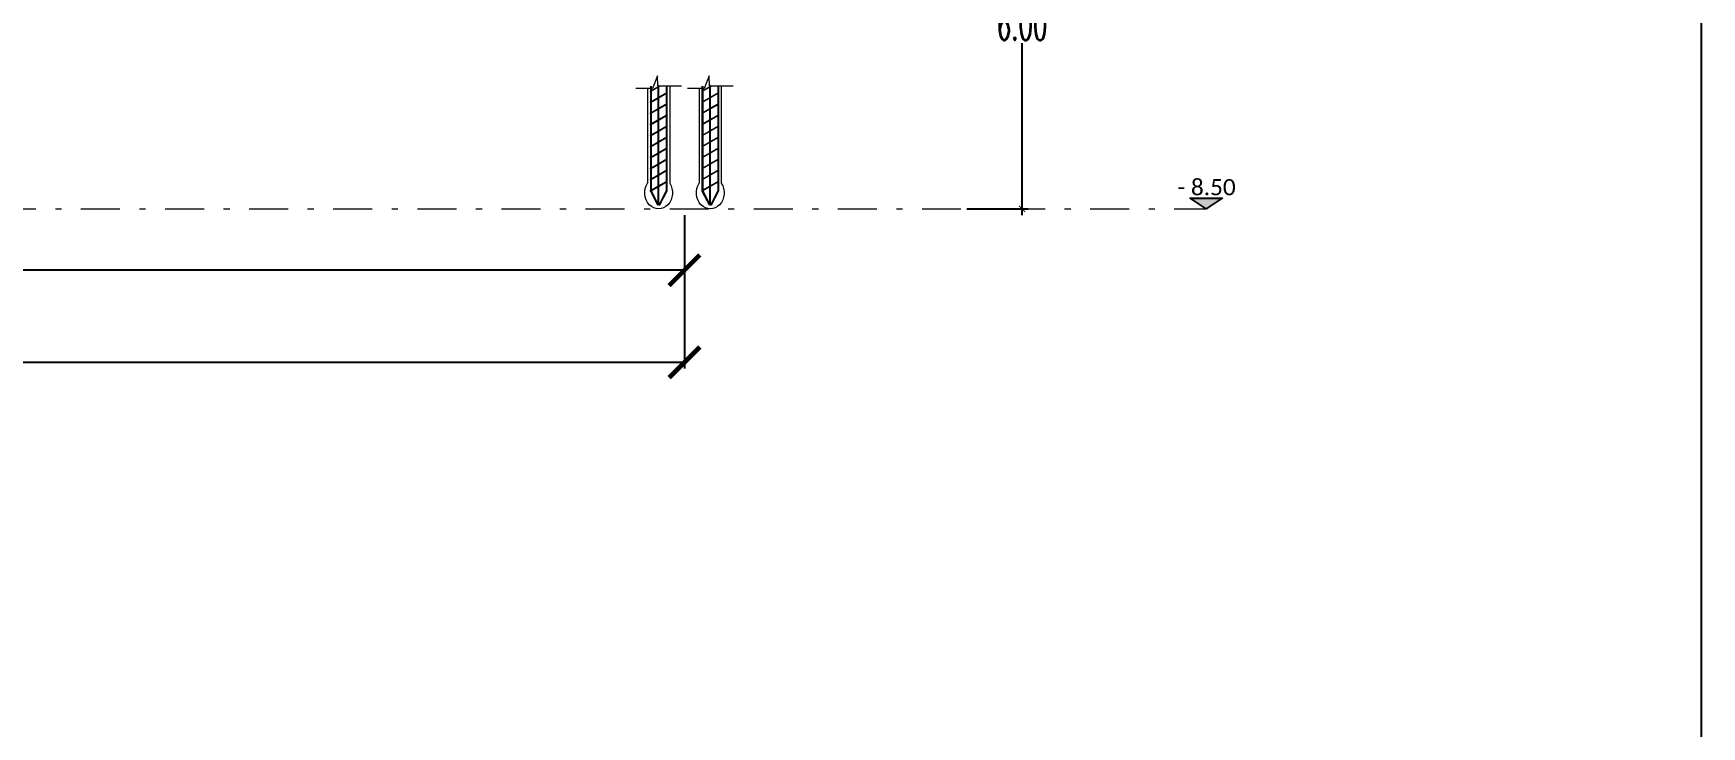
# Model space of a CAD drawing. Header units: millimetres. Extents: x 2175 to 3376, y 1504 to 1740.
# Drawn here: x 3051.65 to 3078.82, y 1648.24 to 1659.53 of the extents above; entities that cross this region are included whole.
import ezdxf

# ---------------------------------------------------------------- set-up
doc = ezdxf.new("R2010")
doc.units = ezdxf.units.MM
for name, pattern in [('DASHDOT2', [12.7, 6.35, -3.175, 0, -3.175]), ('DASHDOTX2', [50.8, 25.4, -12.7, 0, -12.7]), ('DASHED', [19.05, 12.7, -6.35])]:
    doc.linetypes.add(name, pattern=pattern)
doc.layers.add('As Atap', color=3, linetype='DASHDOTX2', lineweight=40)
doc.layers.add('Garis Dim', color=131, linetype='DASHED', lineweight=9)
for name, color, linetype in [('dinding baru', 142, 'Continuous'), ('GR', 7, 'Continuous'), ('KOP TEKS', 1, 'Continuous'), ('TEXT', 7, 'Continuous')]:
    doc.layers.add(name, color=color, linetype=linetype)
doc.layers.add('Layer2', color=7, linetype='DASHED', lineweight=40, true_color=0x238759)
doc.styles.add('-DIM2', font='simplex.shx', dxfattribs={"width": 0.55})
doc.styles.get("Standard").update_dxf_attribs({"font": 'arial.ttf'})
doc.dimstyles.new('DIMENSI MUSHOLLAH', dxfattribs={"dimtxt": 0.5, "dimasz": 0.1, "dimexe": 0.1, "dimexo": 0.1, "dimgap": 0.05, "dimtad": 0, "dimtih": 1, "dimtoh": 1, "dimzin": 0, "dimdsep": 46, "dimtxsty": '-DIM2', "dimblk": 'ARCHTICK', "dimcen": 0.3, "dimdle": 0.1, "dimclrd": 1, "dimclre": 1, "dimclrt": 2, "dimadec": 0, "dimazin": 0, "dimtfac": 1, "dimtix": 1, "dimtofl": 0, "dimtmove": 0, "dimatfit": 3, "dimldrblk": 'ARCHTICK', "dimfxl": 1, "dimtolj": 1, "dimtzin": 0, "dimarcsym": 0})
doc.dimstyles.new('DIMENSI WARNA 2.1', dxfattribs={"dimtxt": 1, "dimasz": 0.5, "dimexe": 0.1, "dimexo": 0.1, "dimgap": 0.05, "dimtad": 0, "dimtih": 1, "dimtoh": 1, "dimrnd": 0.0025, "dimzin": 0, "dimdsep": 46, "dimtxsty": '-DIM2', "dimblk": 'ARCHTICK', "dimcen": 0.1, "dimclrd": 1, "dimclre": 1, "dimclrt": 256, "dimadec": 0, "dimazin": 0, "dimtfac": 1, "dimtofl": 0, "dimtmove": 0, "dimatfit": 3, "dimldrblk": 'ARCHTICK', "dimfxl": 0.18, "dimtfill": 2, "dimtfillclr": 256, "dimtolj": 1, "dimtzin": 0, "dimarcsym": 0})

# ---------------------------------------------------------------- blocks, each defined once
blk = doc.blocks.new('_ArchTick')
at = {"color": 0, "linetype": 'ByBlock', "const_width": 0.15}
blk.add_lwpolyline([(-0.5, -0.5), (0.5, 0.5)], dxfattribs=at)
blk = doc.blocks.new('*D957')
at = {"layer": 'Defpoints', "color": 0, "transparency": 16777216}
for p in [(3032.251, 1656.675), (3062.251, 1656.675), (3032.251, 1655.675)]:
    blk.add_point(p, dxfattribs=at)
at = {"layer": 'GR', "color": 1, "lineweight": -2, "transparency": 16777216}
for p, q in [((3032.251, 1656.575), (3032.251, 1655.575)), ((3062.251, 1656.575), (3062.251, 1655.575)), ((3032.251, 1655.675), (3046.101, 1655.675)), ((3062.251, 1655.675), (3048.401, 1655.675))]:
    blk.add_line(p, q, dxfattribs=at)
at = {"layer": 'GR', "color": 1, "lineweight": -2, "transparency": 16777216, "xscale": 0.5, "yscale": 0.5, "zscale": 0.5, "rotation": 180}
blk.add_blockref('_ArchTick', (3032.251, 1655.675), dxfattribs=at)
at = {"layer": 'GR', "color": 1, "lineweight": -2, "transparency": 16777216, "xscale": 0.5, "yscale": 0.5, "zscale": 0.5}
blk.add_blockref('_ArchTick', (3062.251, 1655.675), dxfattribs=at)
at = {"layer": 'GR', "color": 240, "transparency": 16777216, "insert": (3047.251, 1655.675), "char_height": 1, "attachment_point": 5, "style": '-DIM2', "bg_fill": 1, "box_fill_scale": 1.1, "bg_fill_color": 256, "bg_fill_true_color": 16180224, "bg_fill_transparency": 0}
blk.add_mtext('\\A1;30.00', dxfattribs=at)
blk = doc.blocks.new('*D996')
at = {"layer": 'Defpoints', "color": 0, "transparency": 16777216}
for p in [(3066.751, 1662.675), (3067.751, 1662.675), (3066.751, 1656.675)]:
    blk.add_point(p, dxfattribs=at)
at = {"layer": 'dinding baru', "color": 1, "linetype": 'Continuous', "lineweight": -2, "transparency": 16777216}
for p, q in [((3066.851, 1662.675), (3067.851, 1662.675)), ((3066.851, 1656.675), (3067.851, 1656.675))]:
    blk.add_line(p, q, dxfattribs=at)
at = {"layer": 'dinding baru', "color": 1, "lineweight": -2, "transparency": 16777216}
for p, q in [((3067.751, 1662.775), (3067.751, 1659.975)), ((3067.751, 1656.575), (3067.751, 1659.375))]:
    blk.add_line(p, q, dxfattribs=at)
at = {"layer": 'dinding baru', "color": 1, "lineweight": -2, "transparency": 16777216, "xscale": 0.1, "yscale": 0.1, "zscale": 0.1}
for p, rotation in [((3067.751, 1662.675), 90), ((3067.751, 1656.675), 270)]:
    blk.add_blockref('_ArchTick', p, dxfattribs=dict(at, rotation=rotation))
at = {"layer": 'dinding baru', "color": 2, "lineweight": 0, "transparency": 16777216, "insert": (3067.751, 1659.675), "char_height": 0.5, "attachment_point": 5, "style": '-DIM2'}
blk.add_mtext('\\A1;6.00', dxfattribs=at)
blk = doc.blocks.new('*D958')
at = {"layer": 'Defpoints', "color": 0, "transparency": 16777216}
for p in [(3002.251, 1655.675), (3062.251, 1655.675), (3062.251, 1654.175)]:
    blk.add_point(p, dxfattribs=at)
at = {"layer": 'GR', "color": 1, "lineweight": -2, "transparency": 16777216}
for p, q in [((3002.251, 1655.575), (3002.251, 1654.075)), ((3062.251, 1655.575), (3062.251, 1654.075)), ((3002.251, 1654.175), (3031.101, 1654.175)), ((3062.251, 1654.175), (3033.401, 1654.175))]:
    blk.add_line(p, q, dxfattribs=at)
at = {"layer": 'GR', "color": 1, "lineweight": -2, "transparency": 16777216, "xscale": 0.5, "yscale": 0.5, "zscale": 0.5, "rotation": 180}
blk.add_blockref('_ArchTick', (3002.251, 1654.175), dxfattribs=at)
at = {"layer": 'GR', "color": 1, "lineweight": -2, "transparency": 16777216, "xscale": 0.5, "yscale": 0.5, "zscale": 0.5}
blk.add_blockref('_ArchTick', (3062.251, 1654.175), dxfattribs=at)
at = {"layer": 'GR', "color": 240, "transparency": 16777216, "insert": (3032.251, 1654.175), "char_height": 1, "attachment_point": 5, "style": '-DIM2', "bg_fill": 1, "box_fill_scale": 1.1, "bg_fill_color": 256, "bg_fill_true_color": 16180224, "bg_fill_transparency": 0}
blk.add_mtext('\\A1;60.00', dxfattribs=at)

msp = doc.modelspace()

# ---------------------------------------------------------------- hatches: boundary and pattern name
at = {"layer": 'TEXT'}
h = msp.add_hatch(color=256, dxfattribs=at)
h.dxf.hatch_style = 1
h.paths.add_polyline_path([(3070.751, 1656.675), (3070.489, 1656.85), (3071.013, 1656.85)])

# ---------------------------------------------------------------- linework, layer by layer
at = {"layer": 'As Atap', "color": 7, "linetype": 'ByBlock', "lineweight": 5}
for p, q in [((3061.651, 1658.637), (3061.651, 1657.093)), ((3062.011, 1658.675), (3062.011, 1657.093)), ((3062.492, 1658.637), (3062.492, 1657.093)), ((3062.852, 1658.675), (3062.852, 1657.093))]:
    msp.add_line(p, q, dxfattribs=at)
at = {"layer": 'As Atap', "color": 0, "linetype": 'ByBlock', "lineweight": 5}
for p, q in [((3061.697, 1658.675), (3061.697, 1658.594)), ((3061.697, 1658.586), (3061.697, 1658.414)), ((3061.709, 1658.675), (3061.709, 1658.601)), ((3061.709, 1658.593), (3061.709, 1658.421)), ((3061.819, 1658.693), (3061.819, 1658.665)), ((3061.819, 1658.656), (3061.819, 1658.485)), ((3061.831, 1658.675), (3061.831, 1658.672)), ((3061.831, 1658.663), (3061.831, 1658.492)), ((3061.953, 1658.675), (3061.953, 1658.562)), ((3061.953, 1658.554), (3061.953, 1658.382)), ((3061.965, 1658.675), (3061.965, 1658.569)), ((3061.965, 1658.561), (3061.965, 1658.389)), ((3062.537, 1658.675), (3062.537, 1658.594)), ((3062.537, 1658.586), (3062.537, 1658.414)), ((3062.549, 1658.675), (3062.549, 1658.601)), ((3062.549, 1658.593), (3062.549, 1658.421)), ((3062.66, 1658.693), (3062.66, 1658.665)), ((3062.66, 1658.656), (3062.66, 1658.485)), ((3062.672, 1658.675), (3062.672, 1658.672)), ((3062.672, 1658.663), (3062.672, 1658.492)), ((3062.794, 1658.675), (3062.794, 1658.562)), ((3062.794, 1658.554), (3062.794, 1658.382)), ((3062.806, 1658.675), (3062.806, 1658.569)), ((3062.806, 1658.561), (3062.806, 1658.389)), ((3061.697, 1658.406), (3061.697, 1658.234)), ((3061.709, 1658.413), (3061.709, 1658.241)), ((3061.819, 1658.476), (3061.819, 1658.305)), ((3061.819, 1658.296), (3061.819, 1658.125)), ((3061.831, 1658.483), (3061.831, 1658.312)), ((3061.831, 1658.303), (3061.831, 1658.132)), ((3061.953, 1658.374), (3061.953, 1658.202)), ((3061.965, 1658.381), (3061.965, 1658.209)), ((3062.537, 1658.406), (3062.537, 1658.234)), ((3062.549, 1658.413), (3062.549, 1658.241)), ((3062.66, 1658.476), (3062.66, 1658.305)), ((3062.66, 1658.296), (3062.66, 1658.125)), ((3062.672, 1658.483), (3062.672, 1658.312)), ((3062.672, 1658.303), (3062.672, 1658.132)), ((3062.794, 1658.374), (3062.794, 1658.202)), ((3062.806, 1658.381), (3062.806, 1658.209)), ((3061.697, 1658.226), (3061.697, 1658.054)), ((3061.697, 1658.046), (3061.697, 1657.874)), ((3061.709, 1658.233), (3061.709, 1658.061)), ((3061.709, 1658.053), (3061.709, 1657.881)), ((3061.819, 1658.116), (3061.819, 1657.945)), ((3061.831, 1658.123), (3061.831, 1657.952)), ((3061.953, 1658.194), (3061.953, 1658.022)), ((3061.953, 1658.014), (3061.953, 1657.842)), ((3061.965, 1658.201), (3061.965, 1658.029)), ((3061.965, 1658.021), (3061.965, 1657.849)), ((3062.537, 1658.226), (3062.537, 1658.054)), ((3062.537, 1658.046), (3062.537, 1657.874)), ((3062.549, 1658.233), (3062.549, 1658.061)), ((3062.549, 1658.053), (3062.549, 1657.881)), ((3062.66, 1658.116), (3062.66, 1657.945)), ((3062.672, 1658.123), (3062.672, 1657.952)), ((3062.794, 1658.194), (3062.794, 1658.022)), ((3062.794, 1658.014), (3062.794, 1657.842)), ((3062.806, 1658.201), (3062.806, 1658.029)), ((3062.806, 1658.021), (3062.806, 1657.849)), ((3061.697, 1657.866), (3061.697, 1657.694)), ((3061.709, 1657.873), (3061.709, 1657.701)), ((3061.819, 1657.936), (3061.819, 1657.765)), ((3061.819, 1657.756), (3061.819, 1657.585)), ((3061.831, 1657.943), (3061.831, 1657.772)), ((3061.831, 1657.763), (3061.831, 1657.592)), ((3061.953, 1657.834), (3061.953, 1657.662)), ((3061.965, 1657.841), (3061.965, 1657.669)), ((3062.537, 1657.866), (3062.537, 1657.694)), ((3062.549, 1657.873), (3062.549, 1657.701)), ((3062.66, 1657.936), (3062.66, 1657.765)), ((3062.66, 1657.756), (3062.66, 1657.585)), ((3062.672, 1657.943), (3062.672, 1657.772)), ((3062.672, 1657.763), (3062.672, 1657.592)), ((3062.794, 1657.834), (3062.794, 1657.662)), ((3062.806, 1657.841), (3062.806, 1657.669)), ((3061.697, 1657.686), (3061.697, 1657.514)), ((3061.697, 1657.506), (3061.697, 1657.334)), ((3061.709, 1657.693), (3061.709, 1657.521)), ((3061.709, 1657.513), (3061.709, 1657.341)), ((3061.819, 1657.576), (3061.819, 1657.405)), ((3061.831, 1657.583), (3061.831, 1657.412)), ((3061.953, 1657.654), (3061.953, 1657.482)), ((3061.953, 1657.474), (3061.953, 1657.302)), ((3061.965, 1657.661), (3061.965, 1657.489)), ((3061.965, 1657.481), (3061.965, 1657.309)), ((3062.537, 1657.686), (3062.537, 1657.514)), ((3062.537, 1657.506), (3062.537, 1657.334)), ((3062.549, 1657.693), (3062.549, 1657.521)), ((3062.549, 1657.513), (3062.549, 1657.341)), ((3062.66, 1657.576), (3062.66, 1657.405)), ((3062.672, 1657.583), (3062.672, 1657.412)), ((3062.794, 1657.654), (3062.794, 1657.482)), ((3062.794, 1657.474), (3062.794, 1657.302)), ((3062.806, 1657.661), (3062.806, 1657.489)), ((3062.806, 1657.481), (3062.806, 1657.309)), ((3061.697, 1657.326), (3061.697, 1657.154)), ((3061.709, 1657.333), (3061.709, 1657.161)), ((3061.819, 1657.396), (3061.819, 1657.225)), ((3061.819, 1657.216), (3061.819, 1657.045)), ((3061.831, 1657.403), (3061.831, 1657.232)), ((3061.831, 1657.223), (3061.831, 1657.052)), ((3061.953, 1657.294), (3061.953, 1657.122)), ((3061.965, 1657.301), (3061.965, 1657.129)), ((3062.537, 1657.326), (3062.537, 1657.154)), ((3062.549, 1657.333), (3062.549, 1657.161)), ((3062.66, 1657.396), (3062.66, 1657.225)), ((3062.66, 1657.216), (3062.66, 1657.045)), ((3062.672, 1657.403), (3062.672, 1657.232)), ((3062.672, 1657.223), (3062.672, 1657.052)), ((3062.794, 1657.294), (3062.794, 1657.122)), ((3062.806, 1657.301), (3062.806, 1657.129)), ((3061.697, 1657.146), (3061.697, 1656.974)), ((3061.709, 1657.153), (3061.709, 1656.981)), ((3061.709, 1656.973), (3061.709, 1656.969)), ((3061.709, 1656.973), (3061.709, 1656.969)), ((3061.819, 1657.036), (3061.819, 1656.758)), ((3061.831, 1657.043), (3061.831, 1656.758)), ((3061.953, 1657.114), (3061.953, 1656.969)), ((3061.965, 1657.121), (3061.965, 1656.966)), ((3062.537, 1657.146), (3062.537, 1656.974)), ((3062.549, 1657.153), (3062.549, 1656.981)), ((3062.549, 1656.973), (3062.549, 1656.969)), ((3062.549, 1656.973), (3062.549, 1656.969)), ((3062.66, 1657.036), (3062.66, 1656.758)), ((3062.672, 1657.043), (3062.672, 1656.758)), ((3062.794, 1657.114), (3062.794, 1656.969)), ((3062.806, 1657.121), (3062.806, 1656.966))]:
    msp.add_line(p, q, dxfattribs=at)
at = {"layer": 'As Atap', "color": 2, "linetype": 'ByBlock', "lineweight": 5}
for p, q in [((3061.819, 1656.676), (3061.819, 1656.675)), ((3062.66, 1656.676), (3062.66, 1656.675))]:
    msp.add_line(p, q, dxfattribs=at)
at = {"layer": 'Garis Dim', "color": 0, "linetype": 'ByBlock', "lineweight": 5}
for p, q in [((3061.693, 1658.592), (3061.837, 1658.675)), ((3061.693, 1658.412), (3061.965, 1658.569)), ((3061.697, 1658.586), (3061.852, 1658.675)), ((3061.697, 1658.406), (3061.969, 1658.563)), ((3062.534, 1658.592), (3062.678, 1658.675)), ((3062.534, 1658.412), (3062.806, 1658.569)), ((3062.537, 1658.586), (3062.693, 1658.675)), ((3062.537, 1658.406), (3062.81, 1658.563)), ((3061.693, 1658.232), (3061.965, 1658.389)), ((3061.697, 1658.226), (3061.969, 1658.383)), ((3062.534, 1658.232), (3062.806, 1658.389)), ((3062.537, 1658.226), (3062.81, 1658.383)), ((3061.693, 1658.052), (3061.965, 1658.209)), ((3061.693, 1657.872), (3061.965, 1658.029)), ((3061.697, 1658.046), (3061.969, 1658.203)), ((3061.697, 1657.866), (3061.969, 1658.023)), ((3062.534, 1658.052), (3062.806, 1658.209)), ((3062.534, 1657.872), (3062.806, 1658.029)), ((3062.537, 1658.046), (3062.81, 1658.203)), ((3062.537, 1657.866), (3062.81, 1658.023)), ((3061.693, 1657.692), (3061.965, 1657.849)), ((3061.697, 1657.686), (3061.969, 1657.843)), ((3062.534, 1657.692), (3062.806, 1657.849)), ((3062.537, 1657.686), (3062.81, 1657.843)), ((3061.693, 1657.512), (3061.965, 1657.669)), ((3061.693, 1657.332), (3061.965, 1657.489)), ((3061.697, 1657.506), (3061.969, 1657.663)), ((3061.697, 1657.326), (3061.969, 1657.483)), ((3062.534, 1657.512), (3062.806, 1657.669)), ((3062.534, 1657.332), (3062.806, 1657.489)), ((3062.537, 1657.506), (3062.81, 1657.663)), ((3062.537, 1657.326), (3062.81, 1657.483)), ((3061.693, 1657.152), (3061.965, 1657.309)), ((3061.697, 1657.146), (3061.969, 1657.303)), ((3062.534, 1657.152), (3062.806, 1657.309)), ((3062.537, 1657.146), (3062.81, 1657.303)), ((3061.693, 1656.972), (3061.965, 1657.129)), ((3061.697, 1656.966), (3061.969, 1657.123)), ((3061.697, 1656.966), (3061.815, 1656.739)), ((3061.709, 1656.969), (3061.825, 1656.745)), ((3061.953, 1656.969), (3061.833, 1656.738)), ((3061.965, 1656.966), (3061.844, 1656.733)), ((3062.534, 1656.972), (3062.806, 1657.129)), ((3062.537, 1656.966), (3062.81, 1657.123)), ((3062.537, 1656.966), (3062.655, 1656.739)), ((3062.549, 1656.969), (3062.666, 1656.745)), ((3062.794, 1656.969), (3062.674, 1656.738)), ((3062.806, 1656.966), (3062.685, 1656.733)), ((3061.815, 1656.739), (3061.825, 1656.745)), ((3061.819, 1656.758), (3061.831, 1656.758)), ((3061.833, 1656.738), (3061.844, 1656.733)), ((3062.655, 1656.739), (3062.666, 1656.745)), ((3062.66, 1656.758), (3062.672, 1656.758)), ((3062.674, 1656.738), (3062.685, 1656.733))]:
    msp.add_line(p, q, dxfattribs=at)
at = {"layer": 'Garis Dim', "linetype": 'DASHDOT2', "ltscale": 0.1}
msp.add_line((2996.251, 1656.675), (3070.751, 1656.675), dxfattribs=at)
at = {"layer": 'Garis Dim', "color": 0, "linetype": 'ByBlock', "lineweight": 5}
for centre, start, end in [((3061.695, 1658.589), 120.0006, 300.0006), ((3061.967, 1658.566), 298.5406, 121.4606), ((3062.536, 1658.589), 120.0006, 300.0006), ((3062.808, 1658.566), 298.5406, 121.4606), ((3061.695, 1658.409), 120.0006, 300.0006), ((3061.967, 1658.386), 298.5406, 121.4606), ((3062.536, 1658.409), 120.0006, 300.0006), ((3062.808, 1658.386), 298.5406, 121.4606), ((3061.695, 1658.229), 120.0006, 300.0006), ((3061.695, 1658.049), 120.0006, 300.0006), ((3061.967, 1658.206), 298.5406, 121.4606), ((3061.967, 1658.026), 298.5406, 121.4606), ((3062.536, 1658.229), 120.0006, 300.0006), ((3062.536, 1658.049), 120.0006, 300.0006), ((3062.808, 1658.206), 298.5406, 121.4606), ((3062.808, 1658.026), 298.5406, 121.4606), ((3061.695, 1657.869), 120.0006, 300.0006), ((3061.967, 1657.846), 298.5406, 121.4606), ((3062.536, 1657.869), 120.0006, 300.0006), ((3062.808, 1657.846), 298.5406, 121.4606), ((3061.695, 1657.689), 120.0006, 300.0006), ((3061.695, 1657.509), 120.0006, 300.0006), ((3061.967, 1657.666), 298.5406, 121.4606), ((3061.967, 1657.486), 298.5406, 121.4606), ((3062.536, 1657.689), 120.0006, 300.0006), ((3062.536, 1657.509), 120.0006, 300.0006), ((3062.808, 1657.666), 298.5406, 121.4606), ((3062.808, 1657.486), 298.5406, 121.4606), ((3061.695, 1657.329), 120.0006, 300.0006), ((3061.967, 1657.306), 298.5406, 121.4606), ((3062.536, 1657.329), 120.0006, 300.0006), ((3062.808, 1657.306), 298.5406, 121.4606), ((3061.695, 1657.149), 120.0006, 300.0006), ((3061.695, 1656.969), 120.0006, 300.0006), ((3061.967, 1657.126), 298.5406, 121.4606), ((3062.536, 1657.149), 120.0006, 300.0006), ((3062.536, 1656.969), 120.0006, 300.0006), ((3062.808, 1657.126), 298.5406, 121.4606)]:
    msp.add_arc(centre, 0.0036, start, end, dxfattribs=at)
at = {"layer": 'Garis Dim', "color": 7, "linetype": 'ByBlock', "lineweight": 5, "extrusion": (0, 0, -1)}
for centre in [(3061.831, 1656.936), (3062.672, 1656.936)]:
    msp.add_ellipse(centre, major_axis=(0, 0.261), ratio=0.864672, start_param=0.923757, end_param=5.359428, dxfattribs=at)
at = {"layer": 'KOP TEKS', "color": 2}
msp.add_lwpolyline([(2985.681, 1681.172), (2985.681, 1615.315), (3078.821, 1615.315), (3078.821, 1681.172)], close=True, dxfattribs=at)
at = {"layer": 'Layer2', "linetype": 'ByBlock', "lineweight": 5}
for points in [[(3062.202, 1658.675), (3061.82, 1658.675), (3061.812, 1658.841), (3061.733, 1658.637), (3061.461, 1658.637)], [(3063.043, 1658.675), (3062.661, 1658.675), (3062.653, 1658.841), (3062.574, 1658.637), (3062.302, 1658.637)]]:
    msp.add_lwpolyline(points, dxfattribs=at)
at = {"layer": 'TEXT'}
msp.add_lwpolyline([(3070.751, 1656.675), (3070.489, 1656.85), (3071.013, 1656.85), (3070.751, 1656.675)], dxfattribs=at)

# ---------------------------------------------------------------- texts
at = {"color": 7, "lineweight": 5, "insert": (3070.283, 1657.16), "char_height": 0.26387, "width": 1.23764, "attachment_point": 1}
msp.add_mtext('\\pxsm1,ql;{\\fCalibri Light|b0|i0|c0|p34;- 8.50}', dxfattribs=at)

# ---------------------------------------------------------------- dimensions: what is measured, and where the dimension line sits
at = {"layer": 'dinding baru', "lineweight": 0}
dim = msp.add_linear_dim(base=(3067.751, 1662.675), p1=(3066.751, 1656.675), p2=(3066.751, 1662.675), angle=90, dimstyle='DIMENSI MUSHOLLAH', dxfattribs=at)
dim.commit()
dim.dimension.update_dxf_attribs({"geometry": '*D996', "text_midpoint": (3067.751, 1659.675)})
at = {"layer": 'GR'}
dim = msp.add_linear_dim(base=(3032.251, 1655.675), p1=(3062.251, 1656.675), p2=(3032.251, 1656.675), angle=180, dimstyle='DIMENSI WARNA 2.1', dxfattribs=at)
dim.commit()
dim.dimension.update_dxf_attribs({"geometry": '*D957', "text_midpoint": (3047.251, 1655.675)})
dim = msp.add_aligned_dim(p1=(3002.251, 1655.675), p2=(3062.251, 1655.675), distance=-1.5, dimstyle='DIMENSI WARNA 2.1', dxfattribs=at)
dim.commit()
dim.dimension.update_dxf_attribs({"geometry": '*D958', "text_midpoint": (3032.251, 1654.175)})

doc.saveas('drawing.dxf')
